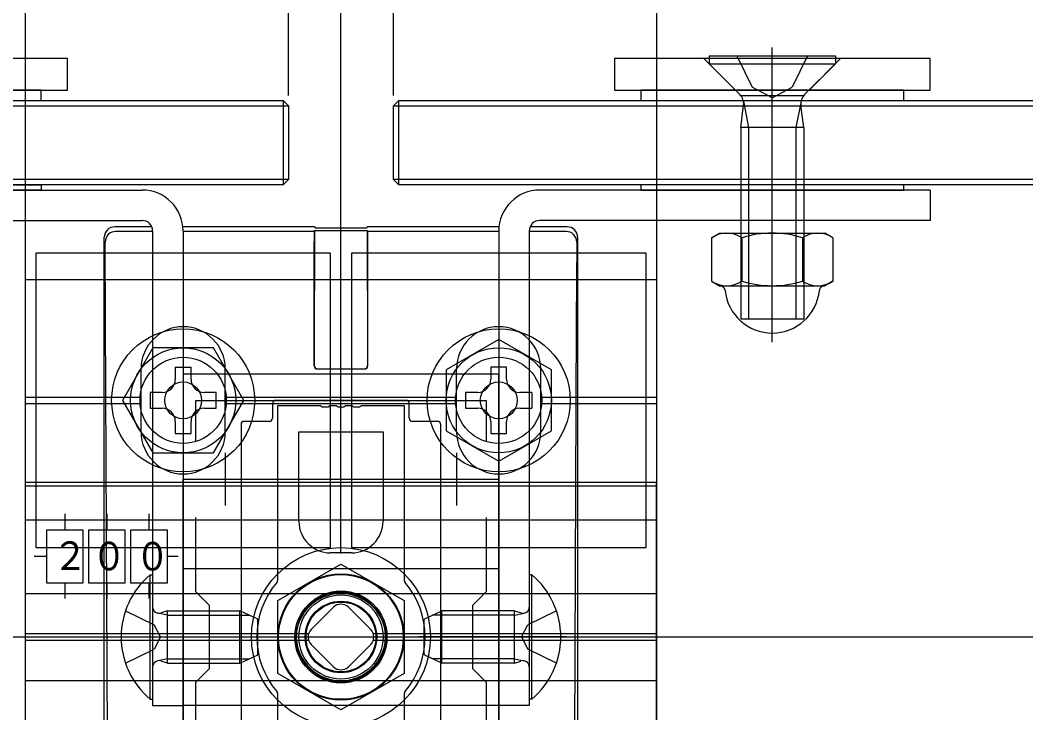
# Model space of a CAD drawing. Units: millimetres, scale not verified. Extents: x -875 to 875, y -1299 to 1293.
# Drawn here: x 381.5 to 477.1, y 881.3 to 947.2 of the extents above; entities that cross this region are included whole.
import ezdxf
from ezdxf.enums import TextEntityAlignment as Align

# ---------------------------------------------------------------- set-up
doc = ezdxf.new("R2010")
doc.units = ezdxf.units.MM
doc.header["$LTSCALE"] = 8
for name, color, linetype in [('0-2_YKK_11', 7, 'Continuous'), ('0-3_YKK_12', 2, 'Continuous'), ('0-4_YKK_13', 4, 'Continuous'), ('0-5_YKK_D', 6, 'Continuous'), ('0-7_YSS_K', 3, 'Continuous')]:
    doc.layers.add(name, color=color, linetype=linetype)
doc.styles.add('ＭＳ ゴシック', font='')
doc.styles.get('ＭＳ ゴシック').set_extended_font_data('MS Gothic')

msp = doc.modelspace()

# ---------------------------------------------------------------- linework, layer by layer
at = {"layer": '0-2_YKK_11'}
for p, q in [((401, 906.053), (401, 901.053)), ((423, 906.053), (423, 901.053)), ((398.5, 903.553), (403.5, 903.553)), ((420.5, 903.553), (425.5, 903.553))]:
    msp.add_line(p, q, dxfattribs=at)
msp.add_lwpolyline([(397, 913.553), (397, 863.553), (427, 863.553), (427, 913.553)], close=True, dxfattribs=at)
for points in [[(398.2, 907.186), (398.2, 911.053), (425.8, 911.053), (425.8, 907.186)], [(398.2, 877.186), (398.2, 884.253), (399.5, 885.553), (399.5, 891.553), (398.2, 892.853), (398.2, 899.92)], [(425.8, 899.92), (425.8, 892.853), (424.5, 891.553), (424.5, 885.553), (425.8, 884.253), (425.8, 877.186)]]:
    msp.add_lwpolyline(points, dxfattribs=at)
at = {"layer": '0-3_YKK_12'}
msp.add_circle((412, 888.553), 6, dxfattribs=at)
at = {"layer": '0-4_YKK_13'}
for p, q in [((447, 943.803), (459, 943.803)), ((449.65, 943.803), (451.095, 940.841)), ((453, 916.588), (453, 944.597)), ((456.35, 943.803), (454.905, 940.841)), ((446.5, 943.553), (449.5, 940.553)), ((447, 943.053), (459, 943.053)), ((447, 943.053), (449.933, 940.121)), ((459, 943.053), (456.067, 940.121)), ((459.5, 943.553), (456.5, 940.553)), ((453, 939.828), (451.095, 940.841)), ((453, 939.828), (454.905, 940.841)), ((455.967, 940.007), (450.033, 940.007)), ((-216, 939.053), (407, 939.053)), ((-215.5, 939.553), (406.5, 939.553)), ((406.5, 939.553), (406.5, 931.553)), ((406.5, 939.553), (407, 939.053)), ((407, 939.053), (407, 932.053)), ((417, 939.053), (417.5, 939.553)), ((417, 939.053), (757, 939.053)), ((417, 932.053), (417, 939.053)), ((417.5, 931.553), (417.5, 939.553)), ((417.5, 939.553), (756.5, 939.553)), ((450, 937.007), (450.274, 939.118)), ((450.262, 939.503), (450.75, 937.007)), ((455.738, 939.503), (455.25, 937.007)), ((456, 937.007), (455.726, 939.118)), ((450.75, 937.007), (450.75, 918.803)), ((455.25, 937.007), (455.25, 918.803)), ((456, 937.007), (456, 918.803)), ((407, 932.053), (-216, 932.053)), ((406.5, 931.553), (-215.5, 931.553)), ((406.5, 931.553), (407, 932.053)), ((757, 932.053), (417, 932.053)), ((417, 932.053), (417.5, 931.553)), ((756.5, 931.553), (417.5, 931.553)), ((356, 931.053), (393.1, 931.053)), ((468, 931.053), (430.9, 931.053)), ((468, 931.053), (468, 928.153)), ((356, 928.153), (393.1, 928.153)), ((394.017, 927.553), (390.5, 927.553)), ((409.5, 927.553), (396.979, 927.553)), ((409.5, 927.553), (409.535, 927.448)), ((409.535, 927.448), (414.465, 927.448)), ((414.465, 927.448), (414.5, 927.553)), ((427.021, 927.553), (414.5, 927.553)), ((433.5, 927.553), (429.983, 927.553)), ((468, 928.153), (430.9, 928.153)), ((389.5, 918.553), (389.5, 926.553)), ((394.1, 927.111), (390.591, 927.111)), ((397, 927.153), (397, 882.053)), ((409.464, 927.111), (397, 927.111)), ((409.464, 927.111), (409.499, 927.216)), ((409.499, 927.216), (414.501, 927.216)), ((414.536, 927.111), (414.501, 927.216)), ((427, 927.111), (414.536, 927.111)), ((427, 927.153), (427, 882.053)), ((433.409, 927.111), (429.9, 927.111)), ((434.5, 926.553), (434.5, 918.553)), ((447.226, 926.507), (448, 926.953)), ((448, 926.953), (458, 926.953)), ((450.113, 926.507), (450.113, 922.4)), ((455.887, 926.507), (455.887, 922.4)), ((458.774, 926.507), (458, 926.953)), ((389.625, 918.553), (389.591, 926.106)), ((434.409, 926.106), (434.375, 918.553)), ((382, 922.553), (442, 922.553)), ((389.5, 850.552), (389.5, 918.553)), ((389.934, 850.99), (389.625, 918.553)), ((434.375, 918.553), (434.066, 850.99)), ((434.5, 918.553), (434.5, 850.552)), ((450, 918.803), (456, 918.803)), ((396.25, 914.203), (396.25, 913.053)), ((396.25, 914.203), (397.75, 914.203)), ((397.75, 913.053), (397.75, 914.203)), ((427.75, 914.203), (426.25, 914.203)), ((426.25, 914.203), (426.25, 913.053)), ((427.75, 913.053), (427.75, 914.203)), ((393, 908.053), (393, 914.053)), ((401, 908.053), (401, 914.053)), ((409.748, 914.036), (414.252, 914.036)), ((409.765, 914.053), (414.235, 914.053)), ((423, 908.053), (423, 914.053)), ((431, 908.053), (431, 914.053)), ((382, 911.353), (393, 911.353)), ((393.85, 911.803), (393.85, 910.303)), ((395, 911.803), (393.85, 911.803)), ((400.15, 911.803), (399, 911.803)), ((400.15, 910.303), (400.15, 911.803)), ((401, 911.353), (423, 911.353)), ((425, 911.803), (423.85, 911.803)), ((430.15, 911.803), (429, 911.803)), ((430.15, 911.803), (430.15, 910.303)), ((431, 911.353), (442, 911.353)), ((382, 910.753), (393, 910.753)), ((393.85, 910.303), (395, 910.303)), ((399, 910.303), (400.15, 910.303)), ((401, 910.753), (423, 910.753)), ((405.5, 910.753), (405.5, 909.353)), ((418.2, 911.053), (405.8, 911.053)), ((418.5, 909.353), (418.5, 910.753)), ((429, 910.303), (430.15, 910.303)), ((431, 910.753), (442, 910.753)), ((396.25, 909.053), (396.25, 907.903)), ((402.5, 908.753), (402.5, 868.353)), ((405.2, 909.053), (402.8, 909.053)), ((421.2, 909.053), (418.8, 909.053)), ((421.5, 868.353), (421.5, 908.753)), ((426.25, 909.053), (426.25, 907.903)), ((427.75, 907.903), (427.75, 909.053)), ((426.25, 907.903), (427.75, 907.903)), ((442, 902.913), (442, 903.261)), ((442, 874.023), (442, 902.913)), ((385.75, 900.263), (385.75, 898.703)), ((389.75, 900.263), (389.75, 898.703)), ((393.75, 900.263), (393.75, 898.703)), ((382, 899.703), (442, 899.703)), ((384, 896.203), (382.829, 896.203)), ((396.535, 896.203), (395.5, 896.203)), ((413, 896.553), (411, 896.553)), ((393.852, 894.453), (394.1, 894.453)), ((393.852, 882.653), (393.852, 894.453)), ((394.1, 894.453), (394.1, 882.653)), ((429.9, 894.453), (429.9, 882.653)), ((430.148, 894.453), (429.9, 894.453)), ((430.148, 882.653), (430.148, 894.453)), ((385.75, 893.703), (385.75, 892.228)), ((389.75, 893.703), (389.75, 892.228)), ((393.75, 893.703), (393.75, 892.228)), ((382, 892.703), (442, 892.703)), ((409.172, 889.26), (411.293, 891.382)), ((412.707, 891.382), (414.828, 889.26)), ((391.517, 891.053), (394.235, 889.698)), ((395.5, 890.62), (394.577, 890.814)), ((395.5, 891.053), (394.905, 890.837)), ((395.5, 886.053), (395.5, 891.053)), ((395.5, 891.053), (402.4, 891.053)), ((395.5, 890.62), (403.32, 890.62)), ((402.4, 886.053), (402.4, 891.053)), ((404.1, 890.253), (402.4, 891.053)), ((404.1, 886.853), (404.1, 890.253)), ((419.9, 890.253), (421.6, 891.053)), ((419.9, 886.853), (419.9, 890.253)), ((428.5, 890.62), (420.68, 890.62)), ((428.5, 891.053), (421.6, 891.053)), ((421.6, 886.053), (421.6, 891.053)), ((428.5, 886.053), (428.5, 891.053)), ((428.5, 891.053), (429.095, 890.837)), ((428.5, 890.62), (429.423, 890.814)), ((432.483, 891.053), (429.765, 889.698)), ((394.844, 888.553), (394.235, 889.698)), ((429.156, 888.553), (429.765, 889.698)), ((408.925, 888.853), (382, 888.853)), ((382, 888.253), (408.925, 888.253)), ((390.6, 888.553), (404.6, 888.553)), ((394.844, 888.553), (394.235, 887.408)), ((442, 888.853), (415.075, 888.853)), ((415.075, 888.253), (442, 888.253)), ((433.4, 888.553), (419.4, 888.553)), ((429.156, 888.553), (429.765, 887.408)), ((391.517, 886.053), (394.235, 887.408)), ((411.293, 885.725), (409.172, 887.846)), ((414.828, 887.846), (412.707, 885.725)), ((432.483, 886.053), (429.765, 887.408)), ((395.5, 886.486), (394.577, 886.293)), ((395.5, 886.486), (403.32, 886.486)), ((402.4, 886.053), (404.1, 886.853)), ((421.6, 886.053), (419.9, 886.853)), ((428.5, 886.486), (420.68, 886.486)), ((428.5, 886.486), (429.423, 886.293)), ((395.5, 886.053), (394.905, 886.269)), ((395.5, 886.053), (402.4, 886.053)), ((428.5, 886.053), (421.6, 886.053)), ((428.5, 886.053), (429.095, 886.269)), ((382, 884.403), (442, 884.403)), ((393.852, 882.653), (394.1, 882.653)), ((430.148, 882.653), (429.9, 882.653))]:
    msp.add_line(p, q, dxfattribs=at)
for points in [[(442, 987.253), (442, 789.853), (382, 789.853), (382, 987.253)], [(386, 943.553), (356, 943.553), (356, 940.553), (386, 940.553)], [(468, 943.553), (438, 943.553), (438, 940.553), (468, 940.553)], [(383.5, 940.553), (358.5, 940.553), (358.5, 939.553), (383.5, 939.553)], [(465.5, 940.553), (440.5, 940.553), (440.5, 939.553), (465.5, 939.553)], [(383.5, 931.553), (383.5, 931.053), (358.5, 931.053), (358.5, 931.553)], [(440.5, 931.553), (440.5, 931.053), (465.5, 931.053), (465.5, 931.553)], [(383, 897.053), (411, 897.053), (411, 925.053), (383, 925.053)], [(413, 897.053), (441, 897.053), (441, 925.053), (413, 925.053)], [(394.113, 916.053), (391.226, 911.053), (394.113, 906.053), (399.887, 906.053), (402.774, 911.053), (399.887, 916.053)], [(432, 913.94), (427, 916.827), (422, 913.94), (422, 908.166), (427, 905.28), (432, 908.166)], [(427, 903.553), (427, 873.553), (397, 873.553), (397, 903.553)], [(384, 893.703), (387.5, 893.703), (387.5, 898.703), (384, 898.703)], [(388, 893.703), (391.5, 893.703), (391.5, 898.703), (388, 898.703)], [(392, 893.703), (395.5, 893.703), (395.5, 898.703), (392, 898.703)], [(397, 882.053), (397, 895.053), (427, 895.053), (427, 882.053)], [(406, 892.017), (412, 895.481), (418, 892.017), (418, 885.089), (412, 881.625), (406, 885.089)]]:
    msp.add_lwpolyline(points, close=True, dxfattribs=at)
for points in [[(447, 943.803), (447, 943.553), (447, 943.053)], [(459, 943.803), (459, 943.553), (459, 943.053)], [(456, 937.007), (450, 937.007), (450, 918.803)], [(394.1, 927.153), (394.1, 882.053), (397, 882.053)], [(409.499, 927.216), (409.469, 915.741), (409.466, 914.354)], [(414.501, 927.216), (414.531, 915.741), (414.534, 914.354)], [(429.9, 927.153), (429.9, 882.053), (427, 882.053)], [(447.226, 926.507), (447.226, 922.4), (448, 921.953), (458, 921.953)], [(458.774, 926.507), (458.774, 922.4), (458, 921.953)], [(409.448, 914.336), (409.448, 915.741), (409.448, 926.112)], [(414.552, 914.336), (414.552, 915.741), (414.552, 926.112)], [(423.85, 911.803), (423.85, 910.303), (425, 910.303)], [(405.928, 893.762), (406, 893.957), (406, 910.553), (410.042, 910.553), (410.225, 910.433), (410.775, 910.433), (410.958, 910.553), (411.542, 910.553), (411.725, 910.433), (412.275, 910.433), (412.458, 910.553), (413.042, 910.553), (413.225, 910.433), (413.775, 910.433), (413.958, 910.553), (418, 910.553)], [(418, 910.553), (418, 893.957), (418.072, 893.762)], [(396.25, 907.903), (397.75, 907.903), (397.75, 909.053)], [(408, 899.553), (408, 908.053), (416, 908.053), (416, 899.553)], [(382, 902.913), (382, 903.261), (442, 903.261)], [(382, 874.023), (382, 902.913), (442, 902.913)], [(418.072, 883.345), (418, 883.15), (418, 866.553), (413.958, 866.553), (413.775, 866.673), (413.225, 866.673), (413.042, 866.553), (412.458, 866.553), (412.275, 866.673), (411.725, 866.673), (411.542, 866.553), (410.958, 866.553), (410.775, 866.673), (410.225, 866.673), (410.042, 866.553), (406, 866.553), (406, 883.15), (405.928, 883.345)]]:
    msp.add_lwpolyline(points, dxfattribs=at)
for centre, radius in [((397, 911.053), 6.8), ((427, 911.053), 6.8), ((397, 911.053), 5), ((427, 911.053), 5), ((397, 911.053), 4.1), ((427, 911.053), 4.1), ((397, 911.053), 1.75), ((427, 911.053), 1.75), ((412, 888.553), 8.5), ((412, 888.553), 8.5), ((412, 888.553), 5.928), ((412, 888.553), 4.375), ((412, 888.553), 4.25), ((412, 888.553), 4.25), ((412, 888.457), 4.245), ((412, 888.553), 4), ((412, 888.553), 4), ((412, 888.553), 4), ((412, 888.553), 3.4), ((412, 888.553), 3.324), ((412, 888.553), 3.32)]:
    msp.add_circle(centre, radius, dxfattribs=at)
for centre, radius, start, end in [((449.084, 939.272), 1.2, 352.60453, 45), ((456.916, 939.272), 1.2, 135, 187.39547), ((393.1, 927.153), 3.9, 0, 90), ((430.9, 927.153), 3.9, 90, 180), ((390.5, 926.553), 1, 90, 180), ((393.1, 927.153), 1, 0, 90), ((430.9, 927.153), 1, 90, 180), ((433.5, 926.553), 1, 0, 90), ((390.591, 926.111), 1, 90, 180.2617), ((433.409, 926.111), 1, 359.7383, 90), ((448.67, 924.397), 2.556, 55.61575, 124.38425), ((453, 917.4), 9.553, 72.41205, 107.58795), ((457.33, 924.397), 2.556, 55.61575, 124.38425), ((448.67, 924.509), 2.556, 235.61575, 304.38425), ((448.025, 921.453), 0.5, 5.73917, 90), ((453, 931.507), 9.553, 252.41205, 287.58795), ((457.33, 924.509), 2.556, 235.61575, 304.38425), ((457.975, 921.453), 0.5, 90, 174.26083), ((453, 921.953), 4.5, 185.73917, 354.26083), ((397, 914.053), 4, 0, 180), ((427, 914.053), 4, 0, 180), ((395, 913.053), 1.25, 270, 0), ((399, 913.053), 1.25, 180, 270), ((425, 913.053), 1.25, 270, 0), ((429, 913.053), 1.25, 180, 270), ((395, 909.053), 1.25, 0, 90), ((399, 909.053), 1.25, 90, 180), ((425, 909.053), 1.25, 0, 90), ((429, 909.053), 1.25, 90, 180), ((397, 908.053), 4, 180, 0), ((427, 908.053), 4, 180, 0), ((411, 899.553), 3, 180.00001, 269.99999), ((413, 899.553), 3, 270.00001, 359.99999), ((398.8, 888.553), 7.7, 129.98312, 230.01688), ((425.2, 888.553), 7.7, 309.98312, 50.01688), ((412, 888.553), 8, 139.3793, 220.6207), ((412, 888.553), 8, 319.3793, 40.6207), ((412, 888.553), 4.25, 359.99999, 180.00001), ((394.7, 891.401), 0.6, 180, 289.96957), ((412, 890.675), 1, 45, 135), ((429.3, 891.401), 0.6, 250.03043, 0), ((409.879, 888.553), 1, 135, 225), ((414.121, 888.553), 1, 315, 45), ((411.999, 888.655), 4.25, 183.27666, 357.50585), ((394.7, 885.706), 0.6, 70.03043, 180), ((412, 886.432), 1, 225, 315), ((429.3, 885.706), 0.6, 0, 109.96957)]:
    msp.add_arc(centre, radius, start, end, dxfattribs=at)
for centre, major_axis, ratio, start_param, end_param in [((409.465, 926.112), (0, -1), 0.017455, 3.193953, 4.712389), ((414.535, 926.112), (0, -1), 0.017455, 1.570796, 3.089233), ((409.748, 914.336), (0.212, 0.212), 0.999695, 2.356347, 3.926839), ((409.766, 914.354), (-0.123, -0.275), 0.996125, 5.132377, 6.702869), ((414.234, 914.354), (0.123, -0.275), 0.996125, 5.863502, 7.433993), ((414.252, 914.336), (-0.212, 0.212), 0.999695, 2.356347, 3.926839), ((405.8, 910.753), (-0.212, 0.212), 0.999695, 5.497939, 7.068431), ((418.2, 910.753), (0.212, 0.212), 0.999695, 5.497939, 7.068431), ((405.2, 909.353), (0.212, -0.212), 0.999695, 5.497939, 7.068431), ((418.8, 909.353), (-0.212, -0.212), 0.999695, 5.497939, 7.068431), ((402.8, 908.753), (-0.212, 0.212), 0.999695, 5.497939, 7.068431), ((421.2, 908.753), (0.212, 0.212), 0.999695, 5.497939, 7.068431)]:
    msp.add_ellipse(centre, major_axis=major_axis, ratio=ratio, start_param=start_param, end_param=end_param, dxfattribs=at)
at = {"layer": '0-5_YKK_D'}
for p, q in [((412, 896.481), (412, 1049.553)), ((412, 896.481), (412, 1049.553)), ((407, 940.053), (407, 1019.553)), ((417, 940.053), (417, 1019.553))]:
    msp.add_line(p, q, dxfattribs=at)
at = {"layer": '0-7_YSS_K'}
msp.add_line((-188, 888.553), (826.228, 888.553), dxfattribs=at)

# ---------------------------------------------------------------- texts
at = {"layer": '0-4_YKK_13', "style": 'ＭＳ ゴシック', "width": 0.9}
for s, p in [('２', (384.594, 894.121)), ('０', (388.283, 894.082)), ('０', (392.42, 894.063))]:
    msp.add_text(s, height=2.711, dxfattribs=at).set_placement(p, align=Align.BOTTOM_LEFT)

doc.saveas('drawing.dxf')
